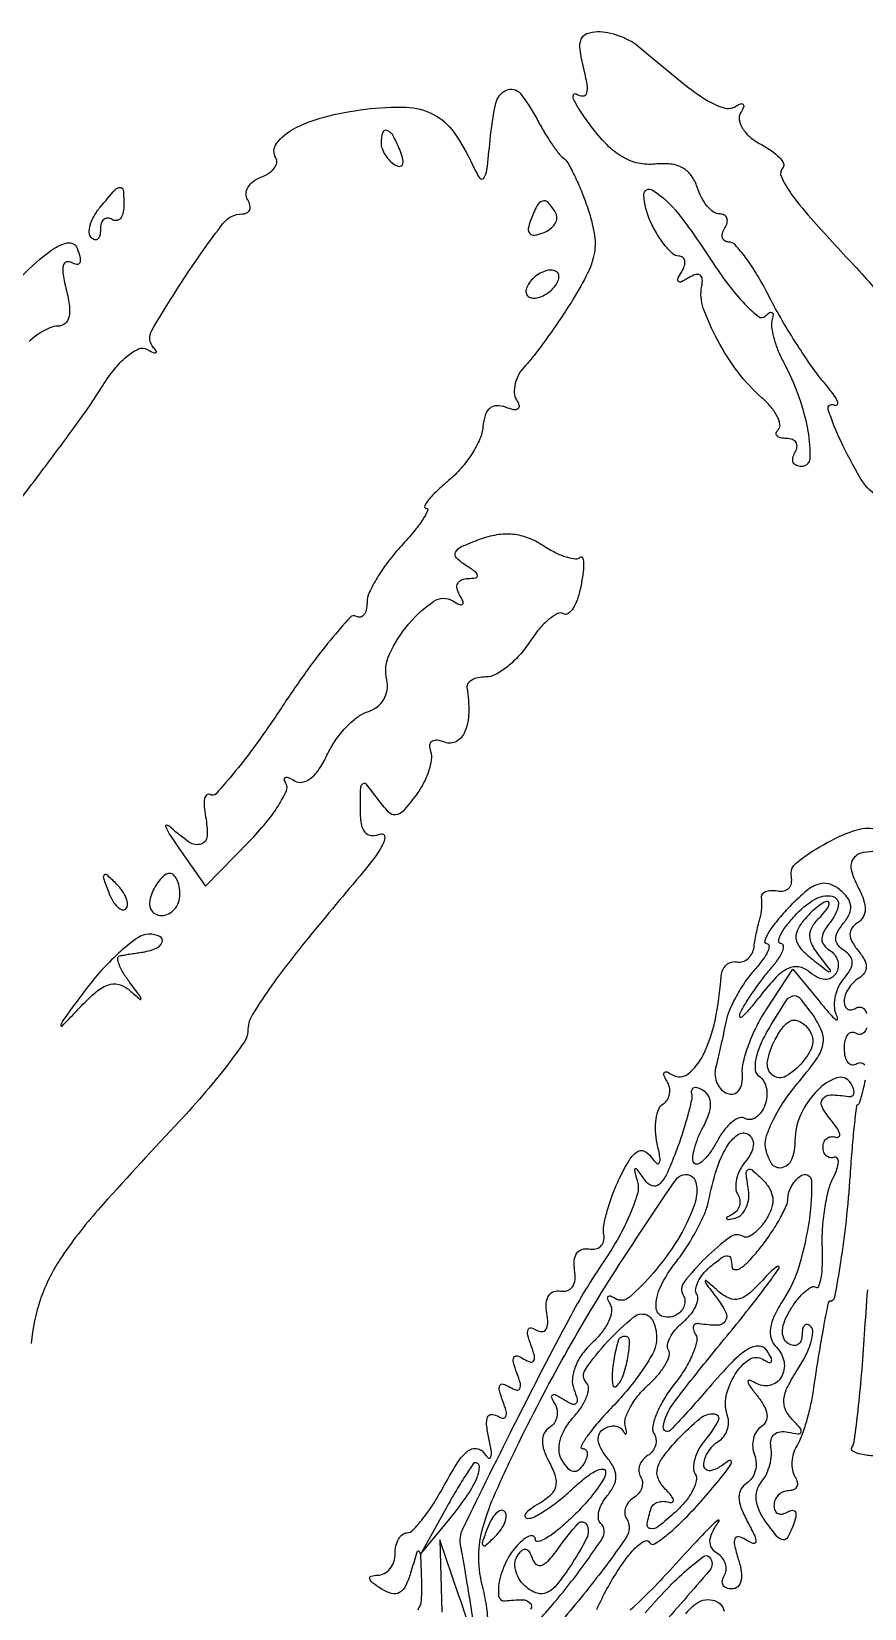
# Model space of a CAD drawing. Extents: x 0 to 848, y 0 to 1200.
# Drawn here: x 385.1 to 444.5, y 656.6 to 769 of the extents above; entities that cross this region are included whole.
import ezdxf

# ---------------------------------------------------------------- set-up
doc = ezdxf.new("R2010")
doc.units = 0

msp = doc.modelspace()

# ---------------------------------------------------------------- linework, layer by layer
for points in [[(445.33541, 735.888952, -0.101267), (444.153716, 737.192887, -0.023378), (442.757268, 739.825738, -0.032562), (441.873485, 742.065589, -0.685518), (442.269587, 742.385661, 0.293453), (442.495329, 742.396649, 0.359607), (442.547966, 742.593827, 0.052499), (442.188146, 743.201726, 0.01392), (441.489448, 744.08875, -0.02215), (440.58415, 745.2778, -0.010314), (439.512276, 746.893258, -0.010195), (438.455075, 748.637893, -0.014025), (437.581978, 750.25, 0.017864), (436.789688, 751.686466, 0.025341), (435.97745, 752.898438, 0.02345), (435.237862, 753.798213, 0.212074), (434.783513, 754, -0.135957), (434.49119, 754.080984, -0.19077), (434.328343, 754.29375, -0.140993), (434.329596, 754.617181, -0.067492), (434.5, 755, 0.075954), (434.662569, 755.382422, 0.153151), (434.645195, 755.70625, 0.186776), (434.454571, 755.92062, 0.119226), (434.126405, 756, -0.157785), (433.702648, 756.137139, -0.062033), (433.248201, 756.560405, -0.053246), (432.834258, 757.177825, -0.04425), (432.529276, 757.90776, 0.081237), (432.111736, 758.730868, 0.109326), (431.486154, 759.281147, 0.098221), (430.63247, 759.552576, 0.055397), (429.541794, 759.554045, -0.081564), (428.332079, 759.618745, -0.080288), (427.199387, 760.066477, -0.065572), (426.09006, 760.941056, -0.033909), (424.944433, 762.289028, -0.012571), (424.167797, 763.396689, -0.039219), (423.725142, 764.191858, -0.202968), (423.716302, 764.495946, -0.468625), (423.90461, 764.558955, 0.126032), (424.386733, 764.408318, 0.349908), (424.656478, 764.601338, 0.113372), (424.687766, 765.217489, 0.017717), (424.431674, 766.416211, -0.026949), (424.179732, 767.712107, -0.127719), (424.266461, 768.456882, -0.212013), (424.670644, 768.859106, -0.091537), (425.433798, 769, -0.051448), (426.154115, 768.925685, -0.034186), (426.954334, 768.700805, -0.03435), (427.709539, 768.371693, -0.055293), (428.292206, 767.981463, 0.00531), (431.514754, 765.321918, 0.031837), (433.289485, 764.066401, 0.069485), (434.448669, 763.558025, 0.210042), (435.283585, 763.675265, -0.045538), (435.641915, 763.853944, -0.340463), (435.812709, 763.803951, -0.266684), (435.834747, 763.60162, -0.035222), (435.6265, 763.204682, 0.184394), (435.52932, 762.696313, 0.098727), (435.765359, 762.092457, 0.075338), (436.299237, 761.483544, 0.052341), (437.057638, 760.969153, -0.028254), (437.830363, 760.497632, -0.050582), (438.396031, 760.015872, -0.075084), (438.691761, 759.596661, -0.323054), (438.645758, 759.312424, 0.315714), (438.527076, 758.636357, 0.048464), (439.262417, 757.394737, 0.025595), (440.835257, 755.460554, 0.004893), (443.902135, 752.126564, -0.015902), (445.285427, 750.554712, -0.013992)], [(383.722756, 734.918115, 0.00406), (386.462301, 738.525465, 0.003894), (388.776857, 741.676028, 0.018062), (390.032651, 743.55283, -0.027928), (390.970972, 744.897037, -0.050934), (391.898795, 745.859576, -0.070557), (392.72132, 746.376519, -0.23944), (393.33541, 746.345905, 0.017733), (393.755635, 746.124786, 0.179202), (393.949184, 746.106484, 0.50736), (393.988007, 746.206165, 0.041627), (393.789472, 746.46687, -0.326546), (393.662679, 747.696047, -0.014196), (396.083277, 751.584034, -0.015587), (398.724951, 755.312477, -0.234989), (400.107058, 756, 0.117232), (400.44245, 756.079733, 0.18604), (400.63823, 756.295825, 0.154684), (400.658255, 756.621998, 0.077141), (400.495635, 757.007063, -0.148363), (400.381589, 757.43751, -0.123645), (400.513622, 757.893882, -0.099962), (400.88198, 758.308048, -0.069662), (401.430874, 758.611848, 0.052923), (401.991518, 758.898158, 0.083), (402.389003, 759.263674, 0.114802), (402.566075, 759.646685, 0.191806), (402.505267, 759.991478, -0.308391), (402.5512, 761.018374, -0.107685), (403.728427, 762.036962, -0.062178), (405.93652, 762.904948, -0.031348), (408.881059, 763.464115, -0.039047), (411.788212, 763.600661, -0.112417), (413.729672, 763.09454, -0.119886), (415.187589, 761.822171, -0.047581), (416.515725, 759.5, 0.03368), (417.016418, 758.565294, 0.533571), (417.317959, 758.555822, 0.126646), (417.547179, 759.146862, 0.006198), (417.770137, 761.25, -0.030301), (418.180213, 763.895156, -0.238047), (418.940366, 764.831747, -0.342193), (419.906225, 764.597647, -0.047257), (421.11452, 762.75, 0.013351), (421.618522, 761.851949, 0.014852), (422.153005, 761.014063, 0.014293), (422.648206, 760.329294, 0.071777), (422.985903, 760, -0.10748), (423.312459, 759.633011, -0.015369), (423.782023, 758.736086, -0.016877), (424.27606, 757.623244, -0.013683), (424.732084, 756.399443, -0.038027), (425.190353, 754.629175, -0.084962), (425.201127, 753.243371, -0.074702), (424.745143, 751.824132, -0.024424), (423.67149, 749.899443, -0.008503), (422.765468, 748.500376, -0.008065), (421.796635, 747.107717, -0.008043), (420.900139, 745.903702, -0.027949), (420.266415, 745.16938, 0.063151), (419.825491, 744.579325, 0.067119), (419.55679, 743.909643, 0.075053), (419.49364, 743.265397, 0.126025), (419.654854, 742.749441, -0.070627), (419.834869, 742.338138, -0.323054), (419.749748, 742.10739, -0.20515), (419.440197, 742.048575, -0.037389), (418.868573, 742.220192, 0.098275), (418.236284, 742.329045, 0.17213), (417.746116, 742.14098, 0.140081), (417.417631, 741.645217, 0.057974), (417.263518, 740.84819, -0.084969), (417.044288, 739.970293, -0.038147), (416.482465, 738.918258, -0.036335), (415.703311, 737.870454, -0.040988), (414.80899, 736.991329, 0.014872), (413.971079, 736.249514, 0.032324), (413.384552, 735.622173, 0.058671), (413.108463, 735.191393, 0.538603), (413.202251, 735.033269, -0.528725), (413.315139, 734.849447, -0.03917), (412.977867, 734.232504, -0.028173), (412.344107, 733.372212, -0.01404), (411.452251, 732.353977, 0.024233), (410.513628, 731.237235, 0.026765), (409.720349, 730.070157, 0.02753), (409.157681, 729.011232, 0.108769), (409, 728.29496, -0.052857), (408.945917, 727.784789, -0.111427), (408.779688, 727.425344, -0.180744), (408.533941, 727.271936, -0.18399), (408.25, 727.31877, 0.355765), (407.788582, 727.246095, 0.010264), (406.401099, 725.633318, 0.016372), (404.784845, 723.538625, 0.009986), (403.009061, 720.967679, -0.009571), (401.236351, 718.396626, -0.015772), (399.629716, 716.302043, -0.009564), (398.250857, 714.68148, -0.365101), (397.811335, 714.616602, 0.32999), (397.581015, 714.597232, 0.164697), (397.426819, 714.329759, 0.068681), (397.39389, 713.775501, 0.028119), (397.494856, 713.02671, -0.056577), (397.601652, 711.646449, -0.316975), (397.17788, 711.088688, -0.230266), (396.35486, 711.209276, -0.036872), (395.046183, 712.25, 0.101768), (394.741445, 712.433793, 0.638537), (394.649296, 712.339541, 0.053445), (394.934365, 711.777256, 0.009515), (395.596183, 710.799501), (397.5, 708.099002), (400.629846, 711.299501, 0.021252), (401.790039, 712.591396, 0.031367), (402.683334, 713.825553, 0.032117), (403.251753, 714.867023, 0.247101), (403.225338, 715.404508, -0.075382), (403.107555, 715.696745, -0.3933), (403.185837, 715.834492, -0.185273), (403.426957, 715.819567, -0.031352), (403.841238, 715.59812, 0.192064), (404.389003, 715.501797, 0.116606), (404.993083, 715.784419, 0.07813), (405.600851, 716.443274, 0.040426), (406.147504, 717.42439, -0.043255), (406.71874, 718.436144, -0.03835), (407.476684, 719.379004, -0.040351), (408.296992, 720.122583, -0.087317), (409.04904, 720.515565, 0.085995), (409.712423, 720.860002, 0.096066), (410.191664, 721.396826, 0.097988), (410.429294, 722.064583, 0.093322), (410.400783, 722.784787, -0.167416), (410.596008, 724.618174, -0.065055), (411.986543, 726.798302, -0.070181), (413.760039, 728.394945, -0.294717), (415.126571, 728.421775, 0.026704), (415.605034, 728.160278, 0.304299), (415.807534, 728.189643, 0.329696), (415.846283, 728.381733, 0.028927), (415.595492, 728.845492, -0.087818), (415.417627, 729.2929, -0.170128), (415.468358, 729.669715, -0.177556), (415.739767, 729.921793, -0.096635), (416.190983, 730.015313, 0.039023), (416.755685, 730.066105, 0.416105), (416.875826, 730.236377, 0.194953), (416.711948, 730.498209, 0.015651), (416.024072, 730.963961, -0.056435), (415.374395, 731.485722, -0.330114), (415.31538, 731.893535, -0.165081), (415.738588, 732.287477, -0.01702), (417.018896, 732.811287, -0.046276), (418.263282, 733.144755, -0.067167), (419.398198, 733.184728, -0.068841), (420.482355, 732.923561, -0.051592), (421.574649, 732.359131, 0.028118), (422.412473, 731.875168, 0.04048), (423.205255, 731.552363, 0.046607), (423.85417, 731.412273, 0.230157), (424.19777, 731.531104, -0.518482), (424.356068, 731.503727, -0.104069), (424.436143, 731.170031, -0.038711), (424.402111, 730.479805, -0.01556), (424.253595, 729.546266, -0.031759), (424.012955, 728.613113, -0.05912), (423.684947, 727.905357, -0.095641), (423.328383, 727.517033, -0.30684), (422.995035, 727.503069, 0.262617), (422.58568, 727.519426, 0.055587), (421.967268, 727.110046, 0.044788), (421.268168, 726.411038, 0.028985), (420.586331, 725.491414, -0.037981), (419.852603, 724.538098, -0.040873), (418.999569, 723.731853, -0.044623), (418.158028, 723.172869, -0.124927), (417.476947, 723, 0.049331), (416.920233, 722.94494, 0.076968), (416.468639, 722.779688, 0.106874), (416.188912, 722.535646, 0.201952), (416.118421, 722.25, -0.04224), (416.248342, 720.452962, -0.092563), (415.97958, 719.105396, -0.168033), (415.373743, 718.406814, -0.226201), (414.550928, 718.342084, 0.05539), (413.992052, 718.48821, 0.17783), (413.621491, 718.410425, 0.243579), (413.460562, 718.1383, 0.098769), (413.52277, 717.699072, -0.120243), (413.581567, 717.102605, -0.0455), (413.387688, 716.282021, -0.041749), (413.003889, 715.390213, -0.039747), (412.471843, 714.55887, -0.017522), (411.545741, 713.422489, -0.19415), (411.033142, 713.163116, -0.234297), (410.539166, 713.357778, -0.025943), (409.75, 714.327218, 0.01204), (408.988849, 715.317215, 0.362325), (408.701958, 715.37419, 0.265588), (408.523926, 715.085385, 0.008309), (408.5, 713.645666, 0.035437), (408.577416, 712.554715, 0.137255), (408.847912, 711.939928, 0.214502), (409.3161, 711.707442, 0.099749), (410, 711.818193, -0.474881), (410.255366, 711.66949, -0.156653), (410.178125, 711.171901, -0.043472), (409.554084, 710.157868, -0.015591), (408.5, 708.826673, 0.004009), (404.58748, 704.114091, 0.014991), (402.242872, 701.061117, 0.020013), (400.834673, 698.934581, 0.13707), (400.5, 697.736711, -0.154151), (400.268205, 697.002734, -0.010879), (398.978994, 695.247659, -0.014558), (397.305591, 693.196913, -0.010427), (395.322106, 691, 0.006709), (389.83877, 685.016693, 0.035927), (387.139271, 681.51378, 0.063771), (385.739444, 678.669779, 0.059684), (385.061198, 675.5, -0.213508)], [(384.431744, 751.598811, -0.036709), (386.440505, 753.373173, -0.108235), (387.641373, 753.930474, -0.371633), (388.340484, 753.555096, -0.030463), (388.547485, 752.898726, -0.153811), (388.524482, 752.519822, -0.349638), (388.31798, 752.398211, -0.103642), (387.948464, 752.531851, 0.214295), (387.578996, 752.580669, 0.278709), (387.354559, 752.333053, 0.088744), (387.344146, 751.669512, 0.021146), (387.568326, 750.583789, -0.029094), (387.787749, 749.428753, -0.089643), (387.748759, 748.637629, -0.16431), (387.465043, 748.178761, -0.174573), (386.968651, 748, 0.104201), (386.38888, 747.877848, 0.040704), (385.665779, 747.485937, 0.038057), (384.927142, 746.919617, 0.038518)], [(412.622272, 656.518477, 0.155062), (412.883488, 657.200533, 0.023365), (412.90032, 658.682612, 0.00255), (412.829132, 660.440877, 0.216446), (412.710316, 660.673696, 0.526868), (412.558773, 660.627278, 0.004698), (412.15032, 659.279982, -0.03655), (411.760066, 658.236955, -0.153138), (411.316358, 657.746119, -0.205429), (410.75574, 657.674736, -0.072183), (410, 658.014669, -0.021111), (409.379722, 658.447291, -0.168395), (409.189573, 658.733818, -0.40748), (409.295982, 658.918962, -0.065853), (409.75, 658.984687, 0.118755), (410.226808, 659.105752, 0.099323), (410.632812, 659.436127, 0.09112), (410.905509, 659.92593, 0.081749), (411, 660.5, -0.054212), (411.062402, 661.073839, -0.073918), (411.247493, 661.559375, -0.093572), (411.521047, 661.885225, -0.173156), (411.842529, 662, 0.207006), (412.271843, 662.185698, 0.022749), (412.986266, 663.018875, 0.024777), (413.776091, 664.139895, 0.017561), (414.552975, 665.46851, -0.018732), (415.469486, 667.027527, -0.078943), (416.187972, 667.836095, -0.198122), (416.779169, 668.016116, -0.216211), (417.297192, 667.71851, 0.060174), (417.637983, 667.348022, 0.521495), (417.820031, 667.395374, 0.129517), (417.860044, 667.805162, 0.013879), (417.680005, 668.75138, -0.026431), (417.525243, 669.692822, -0.116132), (417.592829, 670.24798, -0.298577), (417.853222, 670.441093, -0.154049), (418.263198, 670.337335, 0.088129), (418.671225, 670.175417, 0.363308), (418.887816, 670.292337, 0.160646), (418.911017, 670.676813, 0.027034), (418.681393, 671.387893, -0.024852), (418.4361, 672.136316, -0.184726), (418.472216, 672.50249, -0.366539), (418.707112, 672.603046, -0.063935), (419.181393, 672.387893, 0.063935), (419.655674, 672.17274, 0.366539), (419.89057, 672.273296, 0.184726), (419.926687, 672.63947, 0.024852), (419.681393, 673.387893, -0.024852), (419.4361, 674.136316, -0.184726), (419.472216, 674.50249, -0.366539), (419.707112, 674.603046, -0.063935), (420.181393, 674.387893, 0.063935), (420.655674, 674.17274, 0.366539), (420.89057, 674.273296, 0.184726), (420.926687, 674.63947, 0.024852), (420.681393, 675.387893, -0.027689), (420.456133, 676.088593, -0.154422), (420.475907, 676.477925, -0.360282), (420.68725, 676.599499, -0.096291), (421.078336, 676.451586, 0.137548), (421.473081, 676.337992, 0.262059), (421.753279, 676.493174, 0.139894), (421.878617, 676.938345, 0.041541), (421.816882, 677.649648, -0.057739), (421.777208, 678.3801, -0.123898), (421.946895, 678.914187, -0.171165), (422.302525, 679.200354, -0.135985), (422.79747, 679.234177, 0.133911), (423.285011, 679.265499, 0.164561), (423.644297, 679.542387, 0.125296), (423.823901, 680.052212, 0.064166), (423.79747, 680.734177, -0.064166), (423.77104, 681.416141, -0.125296), (423.950644, 681.925966, -0.164561), (424.30993, 682.202854, -0.133911), (424.79747, 682.234177, 0.097049), (425.27542, 682.230071, 0.1418), (425.649044, 682.418274, 0.145664), (425.857964, 682.772276, 0.104455), (425.874465, 683.234177, -0.087783), (425.876252, 683.902746, -0.023442), (426.114274, 684.944313, -0.023014), (426.501295, 686.121802, -0.021925), (427.00044, 687.278378, -0.020902), (427.701074, 688.582298, -0.112959), (428.251291, 689.161403, -0.261045), (428.753235, 689.199279, -0.129486), (429.260191, 688.778378, 0.042197), (429.644983, 688.325856, 0.528198), (429.830071, 688.361478, 0.14538), (429.876214, 688.744082, 0.011757), (429.680627, 689.749004, -0.041547), (429.560141, 690.651682, -0.050257), (429.603504, 691.504828, -0.058176), (429.791145, 692.189653, -0.15973), (430.110192, 692.568102, 0.116921), (430.410483, 692.868971, 0.100542), (430.564606, 693.289571, 0.092929), (430.548167, 693.765936, 0.083632), (430.361803, 694.223607, -0.036606), (430.154924, 694.620601, -0.307314), (430.190983, 694.809017, -0.307314), (430.379399, 694.845076, -0.036606), (430.776393, 694.638197, 0.319921), (431.88495, 694.71112, 0.107599), (432.951353, 696.053088, 0.062586), (433.799913, 698.513649, 0.033738), (434.246966, 701.694444, -0.088336), (434.358869, 702.135643, -0.105188), (434.61284, 702.480903, -0.113181), (434.968873, 702.676132, -0.115857), (435.371212, 702.694444, 0.120518), (435.780102, 702.716824, 0.106262), (436.154285, 702.924306, 0.096834), (436.435879, 703.287349, 0.08297), (436.579545, 703.75, -0.009478), (436.662629, 704.283531, -0.007655), (436.771434, 704.853125, -0.007748), (436.888081, 705.375851, -0.019699), (436.993421, 705.75, 0.035422), (437.078139, 706.091714, 0.02227), (437.130551, 706.5, 0.022329), (437.14628, 706.908429, 0.037629), (437.118421, 707.25, -0.186554), (437.175376, 707.514278, -0.14439), (437.401974, 707.70625, -0.098306), (437.780035, 707.790824, -0.05543), (438.25, 707.75, 0.102426), (438.706634, 707.75308, 0.148337), (439.057224, 707.947078, 0.145919), (439.244619, 708.306093, 0.098033), (439.242678, 708.771967, -0.283058), (439.606117, 709.761232, -0.038352), (441.523533, 711.046075, -0.040831), (443.710972, 712.054811, -0.14157), (445.25, 712.161482, 0.171741)], [(446, 710.550101, 0.043097), (444.438619, 710.498397, 0.199191), (443.667257, 710.064416, 0.23445), (443.502304, 709.269083, 0.058897), (444, 708, -0.037647), (444.387816, 707.122484, -0.089995), (444.501798, 706.422295, -0.127394), (444.350736, 705.879757, -0.123686), (443.954146, 705.471661, 0.098756), (443.553668, 705.098242, 0.163105), (443.418262, 704.660682, 0.122875), (443.562004, 704.136778, 0.045136), (444, 703.5, -0.04532), (444.436756, 702.864527, -0.122336), (444.580795, 702.340218, -0.162543), (444.446501, 701.9024, -0.09966), (444.048558, 701.530011, 0.06156), (443.647467, 701.207953, 0.051207), (443.308014, 700.778579, 0.053284), (443.076919, 700.31235, 0.088658), (443, 699.881966, 0.092142), (443.063623, 699.539652, 0.170682), (443.244792, 699.327006, 0.174895), (443.51551, 699.277529, 0.097319), (443.833333, 699.396994, -0.156081), (444.149258, 699.475617, -0.191391), (444.421875, 699.345951, -0.128073), (444.606168, 699.003629, -0.059847)], [(444.488726, 694.254763, -0.010065), (444.345946, 693.582095, -0.016149), (444.194251, 693.015462, -0.010084), (444.047614, 692.56398, -0.319387), (443.957671, 692.5, 0.381506), (443.873116, 692.424494, 0.001469), (443.719225, 691.03125, 0.006047), (443.565465, 689.417178, 0.003644), (443.420263, 687.5, -0.009595), (443.135162, 684.249858, -0.012643), (442.743669, 681.300583, -0.005607), (442.312704, 678.766715, -0.362513), (441.993178, 678.5, 0.357512), (441.85722, 678.38854, 0.00276), (441.566544, 676.892224, 0.006774), (441.218032, 674.895511, 0.002245), (440.759702, 671.957698, -0.018934), (440.557528, 670.895783, -0.016754), (440.268584, 669.807436, -0.017065), (439.941874, 668.844608, -0.048116), (439.628365, 668.207698, 0.066919), (439.388926, 667.671435, 0.057116), (439.282768, 667.061011, 0.059583), (439.318717, 666.471901, 0.093673), (439.5, 666, -0.082592), (439.656512, 665.6179, -0.161196), (439.6254, 665.29375, -0.182303), (439.413961, 665.078288, -0.108972), (439.059017, 665, 0.099038), (438.654856, 664.919152, 0.097945), (438.311086, 664.688914, 0.097945), (438.080848, 664.345144, 0.099038), (438, 663.940983, 0.107279), (438.077206, 663.58529, 0.18139), (438.290385, 663.37252, 0.162559), (438.610882, 663.339308, 0.083829), (438.988546, 663.492921, -0.116873), (439.326371, 663.605204, -0.332555), (439.524863, 663.48244, -0.151382), (439.552007, 663.11784, -0.035074), (439.370279, 662.522548, -0.03253), (438.98322, 661.681791, -0.302882), (438.64738, 661.504329, -0.196617), (438.240358, 661.721618, -0.015197), (437.464417, 662.717775, -0.047549), (436.967565, 663.553561, -0.081007), (436.743798, 664.332736, -0.098284), (436.798539, 665.033631, -0.105095), (437.117771, 665.641905, 0.062759), (437.461277, 666.180937, 0.045395), (437.706661, 666.850488, 0.045929), (437.824445, 667.541747, 0.071197), (437.785087, 668.14474, -0.109569), (437.790536, 668.643025, -0.160494), (438.01696, 669.014432, -0.14532), (438.440755, 669.201874, -0.084928), (439, 669.178571, 0.021908), (439.735663, 669.054345, 0.351486), (439.936158, 669.177966, 0.269803), (439.886684, 669.442668, 0.016153), (439.315243, 670.063328, -0.089193), (438.82845, 670.777137, -0.132566), (438.710809, 671.520238, -0.091388), (438.978348, 672.420528, -0.027235), (439.700702, 673.665965, 0.028895), (440.255668, 674.630164, 0.041381), (440.623, 675.545125, 0.047987), (440.777502, 676.29513, 0.226944), (440.635458, 676.697875, 0.130483), (440.39452, 676.837721, 0.259316), (440.186666, 676.786623, 0.155192), (440.044219, 676.534546, 0.051653), (440, 676.10765, -0.087212), (439.925794, 675.685454, -0.166077), (439.712266, 675.41984, -0.17881), (439.393799, 675.351746, -0.102947), (439.020479, 675.487343, -0.158943), (438.694163, 675.873211, -0.117232), (438.608134, 676.429891, -0.080832), (438.783861, 677.14369, -0.038907), (439.22063, 677.981677, -0.029405), (439.715326, 678.678972, -0.045782), (440.226529, 679.208984, -0.057611), (440.681545, 679.518188, -0.264776), (440.988405, 679.507166, 0.472841), (441.206441, 679.581799, 0.048752), (441.366784, 680.184049, 0.033589), (441.457291, 681.127663, 0.017013), (441.450658, 682.321849, -0.025912), (441.467129, 683.668045, -0.021867), (441.6204, 685.084674, -0.022434), (441.875335, 686.366235, -0.055468), (442.205228, 687.264274, 0.028412), (442.489132, 687.924586, 0.072859), (442.594132, 688.432663, 0.18529), (442.50892, 688.700432, 0.314281), (442.292823, 688.764274, -0.125553), (441.991052, 688.742524, -0.143527), (441.732892, 688.871381, -0.124284), (441.559926, 689.138031, -0.082218), (441.5, 689.5, -0.097797), (441.570672, 689.857864, -0.134422), (441.770036, 690.116238, -0.137919), (442.06886, 690.232917, -0.105362), (442.419273, 690.193576, 0.265371), (442.631425, 690.235926, 0.294214), (442.689067, 690.434363, 0.077745), (442.48468, 690.863201, 0.023201), (442.046828, 691.443576, -0.052025), (441.425598, 692.373879, -0.293961), (441.47503, 692.940607, -0.237088), (442.050048, 693.215824, -0.038223), (443.32433, 693.093644, 0.170986), (443.576081, 693.136004, 0.23718), (443.703046, 693.321728, 0.125875), (443.664551, 693.650549, 0.046685), (443.456005, 694.071185, 0.349364), (442.478114, 694.422619, 0.119793), (441.117456, 693.558788, 0.081428), (439.91636, 691.818835, 0.110874), (439.5, 689.964286, -0.088186), (439.260799, 688.618606, -0.255375), (438.572575, 688.016326, -0.316866), (437.830339, 688.325667, -0.104496), (437.397603, 689.496715, -0.120615), (437.4726, 690.289299, -0.032557), (437.967139, 691.460611, -0.030987), (438.72138, 692.758137, -0.027758), (439.656258, 694.003332, 0.017524), (441.018155, 695.742049, 0.102664), (441.493958, 696.7939, 0.153755), (441.413664, 697.73708, 0.055298), (440.759594, 698.93284, 0.025117), (439.857002, 700.092852, 0.294624), (439.332907, 700.247139, 0.179809), (438.798659, 699.847246, 0.009716), (437.67239, 698.022547, 0.027987), (437.043932, 696.808296, 0.053719), (436.705321, 695.76669, 0.077115), (436.663519, 694.979449, 0.23318), (436.940449, 694.536805, -0.124695), (437.269455, 694.196904, -0.081257), (437.462241, 693.682921, -0.072911), (437.493211, 693.077618, -0.068096), (437.351541, 692.473719, -0.061621), (437.074216, 691.953154, -0.092504), (436.707026, 691.594433, -0.121039), (436.311338, 691.450738, -0.166774), (435.945388, 691.533752, 0.229422), (435.537881, 691.575683, 0.082546), (435.01629, 691.281715, 0.06088), (434.464098, 690.713667, 0.03958), (433.969153, 689.942362, -0.026843), (433.499469, 689.167743, -0.048052), (433.023373, 688.596468, -0.070025), (432.611223, 688.289495, -0.332985), (432.337959, 688.328707, -0.213335), (432.214362, 688.652127, -0.04299), (432.303179, 689.276664, -0.038448), (432.543217, 690.041658, -0.027629), (432.921684, 690.853665, 0.033983), (433.346147, 691.795398, 0.08379), (433.487629, 692.537736, 0.124307), (433.35773, 693.102161, 0.136761), (432.977928, 693.513641, 0.050373), (432.594827, 693.700079, 0.143222), (432.301573, 693.719976, 0.249543), (432.140987, 693.583099, 0.145184), (432.11829, 693.32433, -0.102717), (432.116366, 692.824563, -0.0127), (431.862448, 691.75915, -0.014563), (431.487395, 690.495341, -0.011572), (431.011645, 689.153627, -0.0164), (430.335794, 687.540232, -0.102308), (429.808478, 686.822142, -0.289273), (429.312245, 686.736798, -0.142476), (428.792448, 687.153627, 0.005412), (428.268675, 687.883168, 0.316528), (428.121294, 687.932697, 0.403523), (428.054461, 687.814555, 0.006394), (428.275561, 687, -0.143015), (428.270344, 686.167372, -0.027552), (427.754265, 684.733394, -0.027305), (426.941977, 683.073699, -0.022219), (425.900164, 681.390276, 0.027042), (423.39661, 677.256368, 0.00632), (419.669182, 670.058513, 0.002076), (415.816694, 662.302963, 0.172453), (415.665743, 661, -0.013352), (415.734326, 660.660807, -0.000776), (415.914544, 659.61875, -0.001177), (416.124292, 658.377089, -0.000866), (416.351134, 657, -0.000807), (416.750663, 654.522931, -0.643911)], [(444.606168, 697.996371, -0.128073), (444.421875, 697.654049, -0.191391), (444.149258, 697.524383, -0.156081), (443.833333, 697.603006, 0.187619), (443.51803, 697.661245, 0.185976), (443.244792, 697.491447, 0.111122), (443.059827, 697.083504, 0.051132), (443, 696.5, 0.056724), (443.065944, 695.920602, 0.122263), (443.267963, 695.522874, 0.19038), (443.566636, 695.366908, 0.166145), (443.912215, 695.445746, -0.18631), (444.226812, 695.504677, -0.238567), (444.457854, 695.328454, -0.117501)], [(417.602072, 655.331902, 0.048021), (417.546817, 656.619147, 0.028679), (417.247807, 658.123488, -0.058878), (416.969892, 660.155452, -0.065948), (417.193235, 662.116576, -0.042082), (418.032669, 664.573579, -0.010275), (419.833199, 668.459666, -0.015399), (423.315025, 675.063128, -0.014899), (427.233268, 681.514344, -0.0068), (431.022174, 687.182849, -0.399865), (432.134728, 687.416734, -0.169634), (432.385861, 687.106912, -0.07059), (432.496491, 686.572525, -0.058622), (432.46078, 685.910844, -0.046273), (432.273857, 685.217975, -0.049996), (431.11635, 682.857402, -0.038118), (429.414782, 680.533461, -0.035253), (427.682423, 678.777667, -0.330062), (426.686464, 678.693776, 0.043241), (426.340271, 678.868389, 0.314654), (426.168741, 678.828412, 0.289538), (426.137826, 678.646647, 0.039615), (426.32191, 678.288155, -0.180236), (426.424983, 677.771541, -0.068997), (426.20674, 677.059688, -0.056704), (425.727884, 676.276105, -0.043377), (425.043858, 675.539691, 0.053369), (424.336537, 674.747079, 0.061264), (423.850756, 673.856986, 0.069268), (423.638161, 672.984067, 0.11728), (423.737378, 672.241999, -0.026858), (423.969424, 671.524285, -0.261829), (423.892408, 671.226593, -0.31547), (423.618208, 671.172636, -0.034188), (423.01543, 671.490464, 0.019908), (422.457929, 671.805067, 0.218786), (422.207776, 671.815873, 0.417543), (422.140364, 671.652852, 0.03867), (422.361803, 671.223607, -0.092774), (422.540332, 670.76134, -0.096251), (422.536234, 670.272036, -0.099273), (422.351051, 669.831807, -0.105677), (422.013608, 669.50841, 0.129811), (421.634681, 669.108965, 0.124895), (421.495324, 668.568522, 0.087153), (421.61563, 667.867709, 0.036897), (422.003906, 666.992701, -0.047641), (422.413442, 666.013664, -0.138994), (422.431404, 665.2883, -0.14525), (422.067441, 664.681042, -0.053807), (421.256611, 664.083798, 0.022483), (420.640975, 663.687188, 0.072991), (420.290822, 663.352385, 0.276658), (420.265347, 663.145077, 0.28776), (420.435549, 663.030409, 0.131684), (420.936046, 663.147264, 0.022981), (421.77615, 663.647637, 0.02356), (422.730844, 664.344083, 0.019209), (423.685549, 665.174314, -0.021675), (424.574974, 665.940107, -0.049531), (425.32013, 666.416173, -0.109171), (425.801695, 666.540193, -0.424378), (426, 666.348628, -0.137478), (425.852175, 665.821157, -0.023709), (425.265625, 664.952469, -0.02425), (424.457171, 663.972515, -0.019583), (423.5, 663, -0.017513), (422.539638, 662.159113, -0.037846), (421.734375, 661.598111, -0.070638), (421.194216, 661.374946, -0.489715), (421, 661.525686, 0.233454), (420.891437, 661.745529, 0.232205), (420.650474, 661.793644, 0.096776), (420.267888, 661.6078, 0.035078), (419.810123, 661.210123, 0.077372), (418.977781, 660.070849, 0.060755), (418.445179, 658.634848, 0.088844), (418.381297, 657.507007, 0.417624), (418.843035, 657.149433, -0.033352), (420.060565, 657.22941, -0.197782), (420.638208, 656.99088, -0.39458), (420.65388, 656.567677, -0.070724)], [(421.109952, 655.624025, 0.020922), (423.558678, 658.522174, 0.018796), (425.758511, 661.589809, 0.356532), (425.648125, 662.685209, -0.177858), (425.490167, 663.026594, -0.080532), (425.529811, 663.524907, -0.064668), (425.751565, 664.097891, -0.048614), (426.131121, 664.657991, 0.059203), (426.591101, 665.368633, 0.119813), (426.734174, 666.015415, 0.115627), (426.566031, 666.671128, 0.052918), (426.073886, 667.410972, -0.049402), (425.652504, 668.034904, -0.098325), (425.477438, 668.602339, -0.136517), (425.55692, 669.070645, -0.145449), (425.866031, 669.417203, -0.075334), (426.265751, 669.587707, -0.092397), (426.670075, 669.615461, -0.105875), (427.015454, 669.498433, -0.131916), (427.250695, 669.256231, 0.046844), (427.393119, 669.048994, 0.572793), (427.469469, 669.061731, 0.134609), (427.487117, 669.242074, 0.014572), (427.403544, 669.656044, -0.14038), (427.432097, 670.219973, -0.04695), (427.774562, 670.979983, -0.042359), (428.333184, 671.79328, -0.037195), (429.043858, 672.539691, 0.031878), (429.740839, 673.256324, 0.045214), (430.255361, 673.981018, 0.053973), (430.536999, 674.613063, 0.219664), (430.487429, 675.02034, -0.187006), (430.417149, 675.398332, -0.071844), (430.592891, 675.912497, -0.058095), (430.968637, 676.475075, -0.043316), (431.5, 677, 0.044508), (432.030368, 677.526441, 0.059196), (432.403416, 678.093478, 0.07308), (432.574592, 678.613943, 0.18337), (432.5, 679, -0.184382), (432.426077, 679.386651, -0.07274), (432.599818, 679.909206, -0.058889), (432.976409, 680.479205, -0.044173), (433.51101, 681.009138, -0.017448), (434.295155, 681.614997, -0.160716), (434.699647, 681.742, -0.339486), (434.928781, 681.560829, -0.061882), (435, 680.987586, 0.369927), (435.192653, 680.762827, 0.183189), (435.5875, 680.846501, 0.060863), (436.230132, 681.379877, 0.02249), (437, 682.272871, 0.018056), (437.765653, 683.322084, 0.021087), (438.4125, 684.372092, 0.020602), (438.879726, 685.29471, 0.107301), (439, 685.848712, -0.079448), (439.07016, 686.287472, -0.053403), (439.279332, 686.751084, -0.05259), (439.587138, 687.168302, -0.06924), (439.950916, 687.469665, -0.575363), (440.668056, 687.086561, -0.04488), (440.522824, 684.387566, -0.035728), (439.793727, 681.046951, -0.073565), (438.673154, 678.623922, 0.031508), (438.029707, 677.492374, 0.077542), (437.748621, 676.581358, 0.111379), (437.806135, 675.839224, 0.122155), (438.178111, 675.221889, -0.154293), (438.716711, 674.185378, -0.177997), (438.519082, 673.094681, -0.209377), (437.706551, 672.506658, -0.190742), (436.680902, 672.675647, 0.048314), (436.260155, 672.875629, 0.562217), (436.144798, 672.782876, 0.126279), (436.274205, 672.460742, 0.011916), (436.798558, 671.780986, -0.042228), (437.289142, 671.058445, -0.095483), (437.497332, 670.433723, -0.140796), (437.422159, 669.931115, -0.148324), (437.092232, 669.557003, 0.113813), (436.748114, 669.216427, 0.081885), (436.536604, 668.71688, 0.075888), (436.486924, 668.138088, 0.075278), (436.611848, 667.569126, -0.080172), (436.731627, 666.997083, -0.077528), (436.667705, 666.409391, -0.081846), (436.434769, 665.896641, -0.107279), (436.065469, 665.540462, 0.124447), (435.650709, 665.112386, 0.134194), (435.504201, 664.550784, 0.088607), (435.646063, 663.806567, 0.031582), (436.097064, 662.818635, -0.010024), (436.6284, 661.776116, -0.133435), (436.707327, 661.356681, -0.498041), (436.528078, 661.242461, -0.049227), (435.992634, 661.504552, 0.078368), (435.479963, 661.719591, 0.377312), (435.221844, 661.584933, 0.150517), (435.18891, 661.112268, 0.019528), (435.460254, 660.125229, -0.038063), (435.668286, 659.241692, -0.091418), (435.65008, 658.571977, -0.154369), (435.416708, 658.160414, -0.189378), (435.008371, 658, -0.091137), (434.622296, 658.070961, -0.169791), (434.38185, 658.273452, -0.175704), (434.324732, 658.575914, -0.098407), (434.457295, 658.930902, 0.113635), (434.595, 659.336535, 0.10029), (434.550815, 659.781676, 0.093945), (434.330761, 660.198049, 0.086135), (433.967754, 660.519929, -0.1171), (433.569067, 660.919665, -0.152243), (433.442433, 661.418146, -0.104457), (433.610556, 662.046224, -0.037892), (434.091682, 662.839028, 0.832173), (434.031394, 662.901589, 0.049716), (433.617754, 662.564649, 0.009495), (432.453214, 661.361019, 0.003244), (430.808932, 659.572543, -0.022006), (427.743441, 656.479563, -0.17781)], [(425.3762, 656.534977, -0.041096), (426.941029, 659.410105, -0.022347), (427.668391, 660.417696, -0.046052), (428.338944, 661.120403, -0.081943), (428.852531, 661.437587, -0.41228), (429.134093, 661.32107, 0.462301), (429.477369, 661.211718, 0.031606), (430.42064, 661.886373, 0.02779), (431.631042, 662.990758, 0.015016), (433, 664.473348, 0.006965), (434.241977, 665.943067, 0.026199), (434.957812, 666.914015, 0.350126), (434.93962, 667.114118, 0.385455), (434.75, 667.127555, -0.030786), (434.036682, 666.63586, -0.092054), (433.484052, 666.428876, -0.214359), (433.147289, 666.513986, -0.229118), (433, 666.818538, -0.08452), (433.077451, 667.273443, -0.053429), (433.309256, 667.760715, -0.051889), (433.650066, 668.204886, -0.064856), (434.052786, 668.532624, 0.091637), (434.423433, 668.868577, 0.078674), (434.67363, 669.332419, 0.078814), (434.768006, 669.850054, 0.092535), (434.687914, 670.341641, -0.142262), (434.598662, 671.746986, -0.084912), (435.238195, 673.308939, -0.104243), (436.241526, 674.352445, -0.295927), (437.204682, 674.3735, 0.035213), (437.645137, 674.142413, 0.39625), (437.815129, 674.202882, 0.240279), (437.815809, 674.439321, 0.021212), (437.514458, 674.976606, 0.25527), (436.936952, 675.30524, 0.146023), (436.143158, 675.083409, 0.060634), (435.018981, 674.16758, 0.014517), (433.397497, 672.381114, -0.013966), (430.604252, 669.296837, -0.728445), (430.116109, 669.533951, -0.12744), (430.807442, 671.196748, -0.010345), (433.758814, 674.935643, 0.005398), (436.545741, 678.39527, 0.01573), (438.367335, 680.863082, 0.835346), (438.241651, 680.988254, 0.059291), (437.456919, 680.290304, -0.023558), (436.326467, 679.130365, -0.114649), (435.536568, 678.675091, -0.179526), (434.819236, 678.718691, -0.078297), (434.005147, 679.243081, 0.002362), (433.165729, 679.984968, 0.585984), (433.08923, 679.957819, 0.205708), (433.125395, 679.807491, 0.001483), (433.920673, 678.75, -0.045516), (434.571696, 677.704188, -0.271325), (434.53217, 677.087999, -0.251657), (433.963625, 676.789279, -0.040695), (432.67567, 676.906356, 0.121612), (432.407755, 676.887561, 0.235851), (432.258194, 676.740987, 0.162773), (432.255708, 676.480182, 0.06017), (432.412045, 676.142314, -0.198937), (432.496235, 675.62336, -0.042316), (432.205456, 674.735511, -0.038145), (431.665815, 673.692182, -0.028239), (430.92139, 672.627193, 0.029275), (430.178547, 671.559772, 0.039193), (429.643373, 670.509088, 0.043825), (429.360853, 669.612212, 0.195211), (429.451327, 669.078754, -0.108994), (429.593936, 668.670998, -0.09977), (429.558535, 668.227015, -0.09532), (429.350074, 667.815117, -0.089901), (429, 667.5, 0.082063), (428.645885, 667.191085, 0.092249), (428.427168, 666.796119, 0.100657), (428.376253, 666.377779, 0.11907), (428.5, 666, -0.11907), (428.623747, 665.622221, -0.100657), (428.572832, 665.203881, -0.092249), (428.354115, 664.808915, -0.082063), (428, 664.5, 0.080411), (427.645034, 664.192387, 0.091497), (427.424156, 663.800991, 0.100739), (427.369963, 663.388051, 0.121408), (427.489749, 663.016587, -0.299846), (427.44925, 661.623165, -0.015335), (424.607721, 657.825392, -0.015772), (421.536796, 654.213043, -0.269656)], [(445.137778, 667.472062, -0.041294), (444.190624, 667.602286, -0.068298), (443.621245, 667.813718, -0.432383), (443.549591, 668.080239, 0.106637), (443.741758, 668.621589, 0.004114), (443.99861, 670.744518, 0.007186), (444.247215, 673.27823, 0.00499), (444.458335, 676.147216, -0.003592), (444.68348, 679.328231, -0.002736)], [(416.533364, 654.64261, -0.000473), (415.552264, 657.5), (414.183076, 661.5), (414.341538, 656.345747, 0.012663)], [(428.815779, 656.287149, -0.012922), (430.381733, 658.004696, -0.021584), (431.79567, 659.355399, -0.017334), (432.969451, 660.313759, -0.375102), (433.380789, 660.285877, -0.390874), (433.419284, 659.328083, -0.006969), (429.734889, 655.118767, -0.00743)], [(431.714993, 656.225839, -0.050581), (432.370886, 656.892845, -0.225702), (433.624833, 657.211373, -0.291579), (434.463847, 656.409715, -0.142139)]]:
    msp.add_lwpolyline(points, format="xyb")
for points in [[(410, 761.059017, 0.088797), (410.072509, 760.65395, 0.053277), (410.290385, 760.21498, 0.051183), (410.610411, 759.810572, 0.061454), (410.988546, 759.507079, 0.1144), (411.325929, 759.393111, 0.32948), (411.525685, 759.512472, 0.155351), (411.556862, 759.868281, 0.036408), (411.381557, 760.448062, 0.029964), (410.894727, 761.51997, 0.168622), (410.441482, 761.942608, 0.444011), (410.117673, 761.798253, 0.079093)], [(391.666667, 756.543989, -0.05773), (391.606344, 756.023273, -0.124167), (391.421875, 755.66697, -0.190804), (391.149103, 755.528782, -0.16277), (390.833333, 755.603006, 0.128415), (390.516631, 755.700328, 0.189422), (390.244792, 755.6067, 0.146313), (390.061519, 755.323346, 0.071008), (390, 754.89235, -0.052353), (389.955239, 754.466035, -0.157415), (389.811265, 754.215446, -0.258825), (389.601196, 754.166147, -0.128035), (389.357499, 754.309167, -0.193391), (389.204689, 754.667265, -0.075397), (389.275311, 755.210657, -0.059862), (389.54308, 755.845176, -0.043481), (389.979944, 756.475834, -0.006846), (391.0439, 757.722681, -0.205393), (391.408659, 757.896876, -0.406361), (391.627765, 757.700173, -0.016819)], [(433.521552, 752.717906, 0.017924), (434.75916, 750.940265, 0.030999), (435.927196, 749.570292, 0.034097), (436.902566, 748.689213, 0.379798), (437.384572, 748.717906, -0.041669), (437.669087, 748.958577, -0.266042), (437.85004, 748.97651, -0.318452), (437.933721, 748.834647, -0.051028), (437.870881, 748.5, 0.103685), (437.828751, 747.980714, 0.032053), (437.977506, 747.20625, 0.030519), (438.259935, 746.339111, 0.02925), (438.649216, 745.5, -0.037183), (439.752765, 743.019005, -0.042817), (440.415092, 740.515247, -0.051577), (440.551274, 738.571987, -0.404552), (439.960035, 738, -0.106365), (439.59753, 738.077998, -0.180876), (439.380196, 738.29375, -0.163298), (439.345228, 738.617994, -0.084517), (439.5, 739, 0.100119), (439.640901, 739.381257, 0.176926), (439.576442, 739.70625, 0.168389), (439.313267, 739.923955, 0.089607), (438.89235, 740, -0.052953), (438.466533, 740.045223, -0.159295), (438.217202, 740.190491, -0.258349), (438.169434, 740.40244, -0.126017), (438.315145, 740.648479, 0.245588), (438.429751, 741.014099, 0.076109), (438.237088, 741.576914, 0.056298), (437.790556, 742.237774, 0.035962), (437.138789, 742.898479, -0.051059), (435.448408, 744.718616, -0.038141), (433.969267, 747.02537, -0.038215), (432.96594, 749.287016, -0.136654), (432.857077, 750.850352, 0.065326), (432.894067, 751.365833, 0.241945), (432.733309, 751.637956, 0.224903), (432.40665, 751.677341, 0.057845), (431.912373, 751.445844, -0.024009), (431.40651, 751.165823, -0.28871), (431.194705, 751.188054, -0.348642), (431.15025, 751.375251, -0.028958), (431.404508, 751.845492, 0.056651), (431.613041, 752.287991, 0.122123), (431.644501, 752.660863, 0.190345), (431.50048, 752.90384, 0.166397), (431.219532, 753, -0.183924), (430.799329, 753.159983, -0.039686), (430.251489, 753.7319, -0.036446), (429.686299, 754.537628, -0.027838), (429.185793, 755.491574, -0.091869), (428.724582, 757.341729, -0.613446), (429.342241, 757.704773, -0.085745), (431.180089, 756.026031, -0.021806)], [(420.657916, 755.550928, 0.051608), (420.493177, 754.939743, 0.239714), (420.601415, 754.602299, 0.241428), (420.936961, 754.492566, 0.052218), (421.545184, 754.655712, 0.066562), (422.055808, 754.934228, 0.097234), (422.402011, 755.309843, 0.122934), (422.531775, 755.720344, 0.155001), (422.435239, 756.104785, 0.044472), (421.906647, 756.811106, 0.293393), (421.500895, 756.922826, 0.204288), (421.118312, 756.597219, 0.024065)], [(420.5, 751, 0.076764), (420.338175, 750.617617, 0.154201), (420.357263, 750.29375, 0.186277), (420.550471, 750.079239, 0.117858), (420.881966, 750, 0.085235), (421.310186, 750.073533, 0.053414), (421.769763, 750.29375, 0.051777), (422.189439, 750.617474, 0.064269), (422.5, 751, 0.076764), (422.661825, 751.382383, 0.154201), (422.642737, 751.70625, 0.186277), (422.449529, 751.920761, 0.117858), (422.118034, 752, 0.085235), (421.689814, 751.926467, 0.053414), (421.230237, 751.70625, 0.051777), (420.810561, 751.382526, 0.064269)], [(390.564293, 707.706872, 0.036269), (390.866277, 707.059266, 0.070189), (391.210949, 706.604915, 0.120343), (391.538684, 706.40751, 0.278911), (391.806872, 706.473539, 0.20742), (391.927901, 706.779789, 0.082976), (391.837219, 707.231185, 0.063152), (391.558688, 707.753423, 0.043285), (391.124088, 708.266667, 0.011214), (390.463552, 708.893514, 0.400052), (390.270328, 708.888819, 0.286372), (390.21821, 708.663782, 0.008399)], [(393.638374, 707.5, 0.072999), (393.506052, 706.910123, 0.132233), (393.597875, 706.427502, 0.160016), (393.899828, 706.115039, 0.121889), (394.364718, 706, 0.11446), (394.861351, 706.115198, 0.100362), (395.284219, 706.440625, 0.093693), (395.568003, 706.927203, 0.085495), (395.666667, 707.5, 0.046456), (395.613208, 708.074121, 0.066412), (395.453303, 708.559375, 0.086513), (395.217783, 708.886814, 0.196121), (394.940322, 709, 0.160526), (394.620918, 708.894743, 0.054878), (394.258258, 708.559375, 0.047773), (393.912227, 708.074017, 0.039389)], [(438.988269, 706.487513, 0.01669), (438.148868, 705.532026, 0.035657), (437.581443, 704.730707, 0.063671), (437.340611, 704.188066, 0.502106), (437.480674, 704, -0.403147), (437.647991, 703.838912, -0.117778), (437.571097, 703.452732, -0.053045), (437.213968, 702.852891, -0.023145), (436.623946, 702.136959, 0.033368), (435.950956, 701.28549, 0.024949), (435.323288, 700.266891, 0.025443), (434.826997, 699.243381, 0.051265), (434.563789, 698.386959, -0.00307), (434.395365, 697.564009, -0.002232), (434.198268, 696.650388, -0.002254), (434.003457, 695.785095, -0.004941), (433.844831, 695.125, 0.085967), (433.803321, 694.566631, 0.085173), (433.951647, 694.024882, 0.089082), (434.263643, 693.583085, 0.106746), (434.692689, 693.31077, 0.15071), (435.141353, 693.28666, 0.168837), (435.501967, 693.522923, 0.121069), (435.717683, 694.012117, 0.06206), (435.751655, 694.68577, -0.079302), (435.827395, 695.577884, -0.028332), (436.205583, 696.802118, -0.027268), (436.780101, 698.121118, -0.028947), (437.484727, 699.342718), (439.351522, 702.185436), (441.262538, 699.842718, 0.008394), (441.962056, 699.013979, 0.037548), (442.414538, 698.568229, 0.542387), (442.51956, 698.599696, 0.193693), (442.500687, 698.793805, -0.098904), (442.327632, 699.390212, -0.064356), (442.358778, 700.10916, -0.061254), (442.578847, 700.835528, -0.069157), (442.962468, 701.454777, 0.041217), (443.435991, 702.131799, 0.128094), (443.58504, 702.663828, 0.171325), (443.437811, 703.106612, 0.089452), (443, 703.5, -0.086297), (442.565717, 703.88533, -0.165068), (442.409533, 704.318977, -0.131636), (442.53638, 704.830116, -0.046961), (442.963773, 705.456349, 0.065304), (443.376533, 706.111357, 0.138815), (443.468836, 706.698189, 0.132851), (443.240366, 707.263609, 0.05754), (442.674914, 707.854834, 0.110774), (441.895817, 708.252626, 0.15282), (441.116431, 708.212166, 0.091848), (440.212422, 707.672315, 0.023776)], [(442, 705.5, 0.044232), (441.555819, 704.85672, 0.125561), (441.41358, 704.33486, 0.165818), (441.554473, 703.898568, 0.094332), (441.967754, 703.519929, -0.090821), (442.328271, 703.19422, -0.095629), (442.542, 702.767412, -0.099619), (442.576634, 702.306461, -0.107912), (442.427284, 701.882343, -0.123226), (442.081664, 701.545858, -0.146106), (441.64024, 701.439408, -0.109357), (441.112084, 701.586363, -0.050918), (440.518542, 701.984612, 0.128366), (439.775367, 702.332117, 0.160409), (439.024931, 702.229382, 0.090132), (438.165098, 701.597261, 0.023061), (437.033396, 700.28317, -0.008632), (436.233039, 699.297706, -0.03723), (435.705885, 698.758181, -0.506213), (435.574523, 698.786818, -0.220958), (435.577931, 699, -0.02586), (435.96197, 699.698613, -0.011716), (436.532337, 700.573438, -0.011565), (437.17849, 701.470299, -0.015531), (437.807092, 702.25, 0.025254), (438.327987, 702.922445, 0.057958), (438.630573, 703.485937, 0.12863), (438.67459, 703.847475, 0.375288), (438.5, 704, -0.43137), (438.343497, 704.16589, -0.100727), (438.453366, 704.580573, -0.047702), (438.848063, 705.217024, -0.021285), (439.478659, 705.976419, -0.072227), (440.879324, 707.134862, -0.185478), (442.151319, 707.366373, -0.420355), (442.586593, 706.713719, -0.12186)], [(440.110114, 705.632679, 0.068375), (439.652299, 704.896226, 0.162408), (439.590182, 704.262098, 0.131993), (439.92478, 703.629974, 0.039078), (440.737669, 702.882679, 0.001742), (441.840935, 702.023277, 0.255536), (441.996014, 701.998579, 0.508062), (442.025714, 702.098761, 0.002488), (441.273794, 703.073794, -0.041546), (440.731548, 703.903522, -0.119976), (440.558215, 704.563081, -0.138492), (440.717838, 705.170318, -0.063362), (441.223794, 705.823794, 0.023176), (441.635895, 706.275979, 0.055535), (441.884833, 706.654489, 0.1342), (441.934533, 706.894741, 0.395933), (441.822445, 707, 0.140854), (441.528518, 706.915523, 0.028533), (441.081206, 706.598349, 0.028024), (440.586929, 706.15613, 0.023047)], [(388.848139, 700.583333, 0.002549), (387.480189, 698.735911, 0.062373), (387.170491, 698.17923, 0.818169), (387.266094, 698.116258, 0.007959), (388.277844, 699.168268, -0.020982), (389.593652, 700.466993, -0.09061), (390.522875, 701.044634, -0.161488), (391.305614, 701.087918, -0.115386), (392.083503, 700.668268, 0.003934), (392.821311, 700.025572, 0.643341), (392.895932, 700.060213, 0.1595), (392.834304, 700.244015, 0.00198), (392.079327, 701.25, -0.024753), (391.615577, 701.930377, -0.047696), (391.326942, 702.522656, -0.076592), (391.238764, 702.946215, -0.372121), (391.377555, 703.125, -0.006507), (391.680335, 703.181716, -0.002783), (392.086428, 703.25, -0.002753), (392.520159, 703.318003, -0.003621), (392.916667, 703.375, 0.060091), (393.926128, 703.638751, 0.203302), (394.401799, 704.106255, 0.413018), (394.236061, 704.508958, 0.099578), (393.452027, 704.666667, 0.154031), (392.665848, 704.418589, 0.028565), (391.461096, 703.467187, 0.028237), (390.13162, 702.146699, 0.022469)], [(440.044312, 695.553392, -0.088446), (438.847847, 694.542268, -0.313643), (437.899512, 694.620824, -0.270971), (437.542721, 695.595036, -0.078467), (438.089936, 697.168048, -0.036304), (438.654291, 698.06031, -0.127617), (439.178153, 698.484269, -0.198235), (439.700706, 698.502633, -0.107696), (440.250259, 698.149741, -0.085773), (440.656843, 697.573269, -0.131323), (440.766891, 696.975279, -0.107849), (440.567512, 696.316828, -0.045991)], [(435.962468, 688.454777, 0.056081), (435.572627, 687.860634, 0.059953), (435.335117, 687.207687, 0.067359), (435.27716, 686.596816, 0.129124), (435.420141, 686.129215, -0.103243), (435.566897, 685.724434, -0.108532), (435.535543, 685.302416, -0.107239), (435.329333, 684.928544, -0.098693), (434.981231, 684.66041, 0.019524), (434.637667, 684.473324, 0.496681), (434.627455, 684.381814, 0.235545), (434.764082, 684.339956, 0.012468), (435.225, 684.428744, 0.143298), (435.685856, 684.680448, 0.094719), (436.027481, 685.182632, 0.080333), (436.198618, 685.85801, 0.065588), (436.166426, 686.603744, -0.015066), (436.020343, 687.611187, -0.287653), (436.151453, 687.885183, -0.32759), (436.435666, 687.865586, -0.017612), (437.143949, 687.222476, -0.063139), (437.684168, 686.543755, -0.111323), (437.911469, 685.867858, -0.108649), (437.829247, 685.148254, -0.058199), (437.44121, 684.337687, -0.036071), (437.008486, 683.75021, -0.054587), (436.546382, 683.315587, -0.071491), (436.125258, 683.083906, -0.235184), (435.818674, 683.11521, 0.31004), (434.872679, 683.079663, 0.033725), (433.122898, 681.586997, 0.033732), (431.590932, 679.873998, 0.313671), (431.539893, 678.935451, -0.118061), (431.655014, 678.586357, -0.100608), (431.60964, 678.200426, -0.09257), (431.40989, 677.83668, -0.082793), (431.08541, 677.552786, -0.209329), (430.102034, 677.41333, -0.330586), (429.60257, 678.056325, -0.118729), (429.930144, 679.5601, -0.053973), (431.003939, 681.277878, 0.023539), (431.787034, 682.37607, 0.020306), (432.505565, 683.597435, 0.0208), (433.066348, 684.759609, 0.054187), (433.340082, 685.645415, -0.028038), (433.899719, 687.860143, -0.057623), (434.625958, 689.492136, -0.097439), (435.40841, 690.369861, -0.309893), (436.153343, 690.405229, -0.148401), (436.450212, 690.0685, -0.132128), (436.527149, 689.606979, -0.097002), (436.360866, 689.051682, -0.052141)], [(429.603069, 675.501295, -0.09364), (429.339106, 674.736806, -0.021039), (428.60277, 673.565646, -0.021108), (427.623265, 672.265211, -0.019057), (426.505044, 671.005265, 0.012182), (425.452263, 669.851397, 0.024502), (424.69076, 668.882797, 0.032208), (424.260459, 668.185467, 0.565704), (424.371926, 668, -0.201467), (424.595918, 667.905927, -0.181848), (424.697935, 667.674888, -0.10472), (424.642997, 667.317761, -0.048102), (424.434017, 666.893237, -0.075552), (424.075298, 666.471127, -0.219701), (423.716619, 666.366799, -0.172933), (423.341152, 666.568009, -0.04573), (422.92559, 667.120398, -0.114688), (422.69879, 667.793062, -0.086215), (422.75764, 668.574335, -0.072425), (423.102383, 669.408775, -0.049837), (423.711126, 670.233291, 0.037481), (424.278587, 670.963496, 0.054825), (424.651431, 671.686408, 0.070347), (424.791895, 672.296841, 0.221286), (424.65139, 672.681944, -0.362171), (424.563741, 673.648372, -0.034948), (426.148413, 675.630702, -0.034447), (428.012814, 677.394538, -0.320988), (429.056293, 677.465209, -0.127295), (429.33372, 677.175645, -0.05988), (429.532708, 676.693134, -0.05368), (429.629935, 676.106623, -0.050731)], [(426.923489, 675.75, 0.027547), (426.606136, 674.463842, 0.035196), (426.464332, 673.251818, 0.065115), (426.526836, 672.50893, 0.5934), (426.770646, 672.437313, 0.113475), (427.253576, 673.208601, 0.038882), (427.589177, 674.492318, 0.037687), (427.712603, 675.690578, 0.422234), (427.411516, 676, 0.056877), (427.248454, 675.981391, 0.061615), (427.098408, 675.926563, 0.069595), (426.983217, 675.845645, 0.131363)], [(433.056411, 668.567971, 0.049278), (432.62816, 667.934207, 0.056066), (432.353956, 667.255107, 0.064308), (432.26432, 666.633899, 0.143074), (432.390329, 666.177452, -0.199756), (432.466742, 665.701689, -0.061958), (432.207028, 665.009241, -0.050941), (431.691736, 664.230207, -0.037281), (430.976419, 663.478659, -0.0163), (429.758524, 662.446648, -0.209555), (429.1944, 662.298247, -0.42172), (428.96133, 662.626989, -0.035088), (429.25, 663.75, -0.131373), (429.422316, 664.011298, -0.099388), (429.720312, 664.185268, -0.087156), (430.099097, 664.245007, -0.07352), (430.5, 664.178571, 0.15225), (430.758558, 664.176291, 0.402209), (430.841119, 664.322988, 0.107265), (430.675599, 664.65216, 0.024311), (430.257, 665.121571, -0.092131), (429.753792, 665.868095, -0.167005), (429.696745, 666.594159, -0.102577), (430.117887, 667.450662, -0.023195), (431.17761, 668.689057, -0.031156), (432.731065, 670.148822, -0.191382), (433.755947, 670.481455, -0.548804), (434.024709, 669.992502, -0.047902)], [(414.632209, 663.75), (412.833202, 660.5), (414.894365, 663, 0.020485), (416.065263, 664.544987, 0.045104), (416.79742, 665.831449, 0.088587), (417.014203, 666.678502, 0.436008), (416.715608, 667, 0.250922), (416.553236, 666.91304, 0.00434), (415.986297, 666.045313, 0.009859), (415.342318, 664.99575, 0.006265)], [(417.564293, 662.293128, 0.008399), (417.21821, 661.336218, 0.286372), (417.270328, 661.111181, 0.400052), (417.463552, 661.106486, 0.011214), (418.124088, 661.733333, 0.043285), (418.558688, 662.246577, 0.063152), (418.837219, 662.768815, 0.082976), (418.927901, 663.220211, 0.20742), (418.806872, 663.526461, 0.278911), (418.538684, 663.59249, 0.120343), (418.210949, 663.395085, 0.070189), (417.866277, 662.940734, 0.036269)], [(423.453436, 659.569278, -0.024789), (422.53167, 658.30401, -0.111458), (421.818346, 657.739315, -0.188393), (421.139719, 657.688184, -0.0992), (420.384543, 658.095821, -0.068401), (419.914116, 658.609493, -0.07593), (419.619684, 659.213878, -0.085674), (419.540848, 659.813045, -0.129077), (419.694095, 660.314053, -0.053983), (420.021218, 660.734298, -0.246676), (420.305743, 660.827894, -0.227561), (420.56135, 660.64795, -0.047073), (420.789801, 660.130598, 0.161423), (421.080502, 659.741648, 0.263856), (421.479254, 659.704488, 0.109227), (422.014826, 660.103764, 0.025398), (422.708715, 660.99452, -0.031417), (424.04996, 662.674222, -0.521707), (424.649541, 662.597317, -0.244597), (424.651233, 661.618084, -0.025504)]]:
    msp.add_lwpolyline(points, format="xyb", close=True)

doc.saveas('drawing.dxf')
